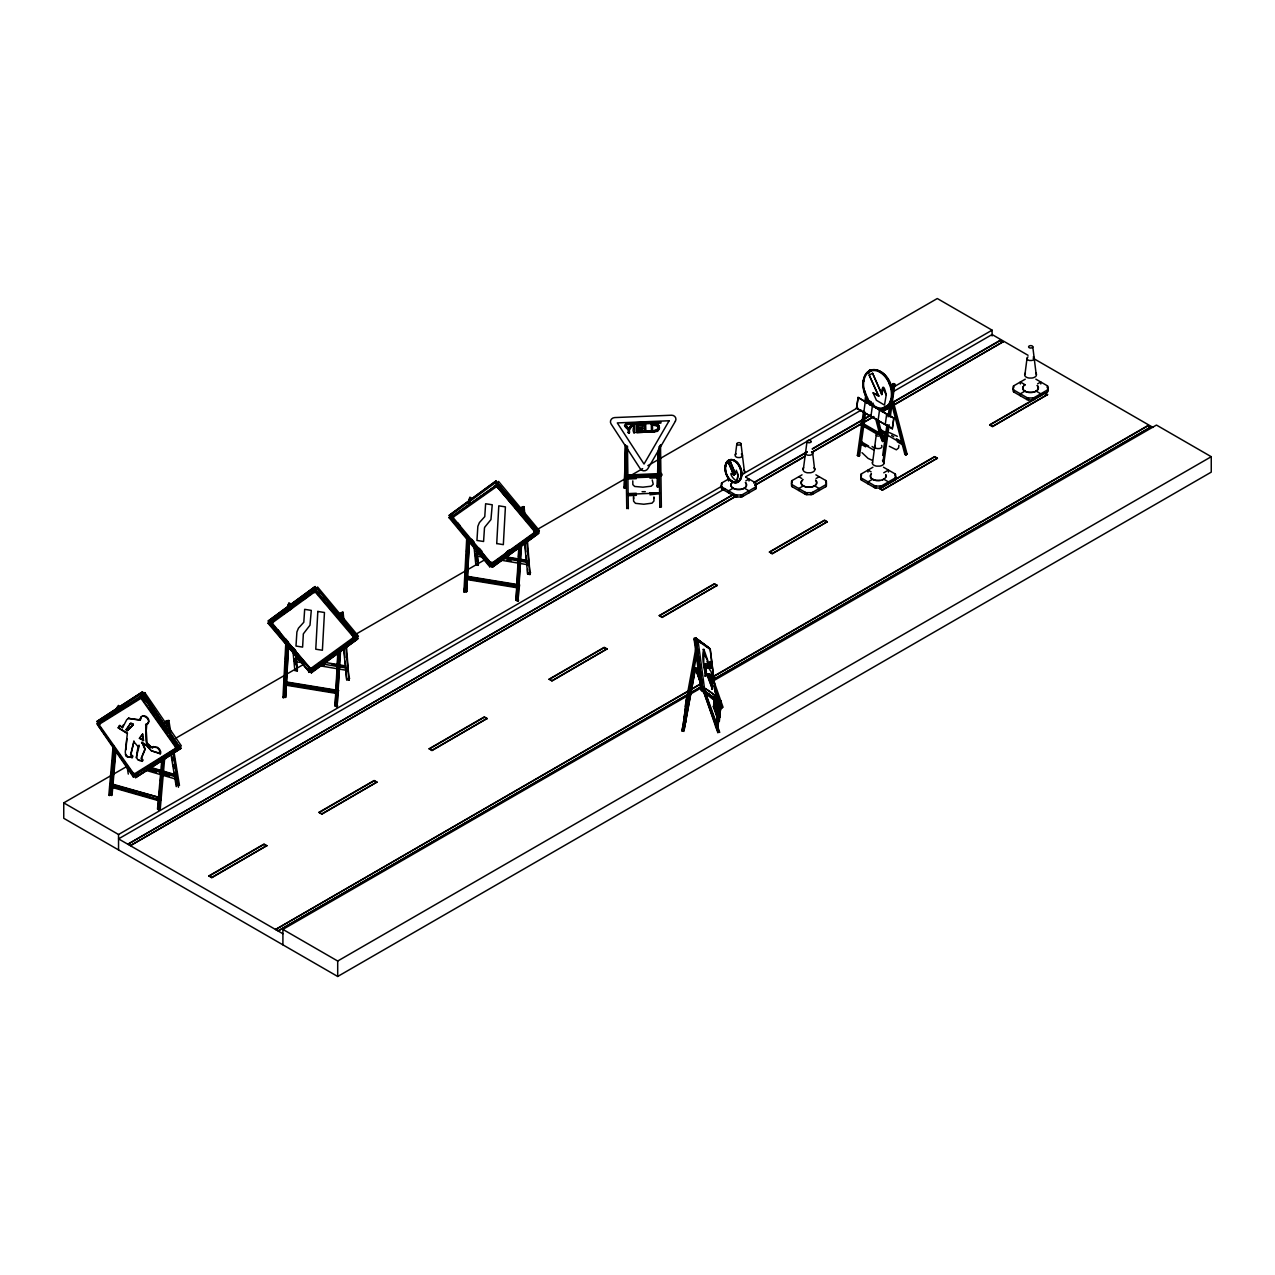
<?xml version="1.0" encoding="UTF-8"?>
<svg xmlns="http://www.w3.org/2000/svg" width="1275" height="1275" viewBox="0 0 1275 1275"><rect width="100%" height="100%" fill="white"/><g stroke="black" fill="none" stroke-linecap="round" stroke-linejoin="round"><path stroke-width="1.5" d="M136.074 757.701C144.187 729.284 132.791 757.748 138.353 759.996L142.274 761.334L143.071 760.107L141.541 758.051L145.286 748.967L142.003 742.305L144.872 749.333L141.111 758.418L142.274 761.334M718.813 717.793L718.431 721.523L713.522 706.94L714.175 699.13M714.414 698.684C712.087 713.235 716.359 707.8 715.498 696.676M714.924 691.767L715.992 691.831L720.742 706.398L719.355 721.283M716.709 706.78L716.55 702.302L716.901 705.378L717.108 702.206L717.793 704.74L717.251 699.433L717.522 702.174M705.155 676.212L706.493 673.662L712.454 689.106L707.211 673.551L705.155 676.212L705.155 673.072C703.545 666.044 701.537 654.936 703.88 649.389L709.713 666.14M705.872 676.085L703.72 662.761L703.88 649.389M99.53 723.483L100.374 721.698L140.664 696.214L144.027 697.234L178.118 747.086L135.851 774.323M176.811 747.883L175.95 749.652L133.907 775.327L98.749 726.16L98.255 723.977L141.095 697.138L176.811 747.883L178.118 746.768M626.997 448.943L625.882 488.213L624.32 488.277L625.372 445.852M624.32 488.277L625.547 445.087M626.663 455.605L626.838 449.708M660.099 445.613L658.936 486.843L657.358 486.922L657.47 477.854M657.581 473.933L658.203 452.338M657.358 486.922L658.426 449.613M659.812 450.314L659.924 446.377M716.805 703.943L717.586 708.342L716.295 703.433L717.713 707.019C716.375 706.43 718.048 713.394 716.582 707.354M716.63 706.047C716.773 716.263 715.466 700.947 716.088 706.159M714.159 696.708L713.841 697.425C691.082 683.783 705.952 685.711 716.088 697.043L710.239 648.8L698.493 640.273C698.7 642.297 694.795 642.967 696.246 640.656M140.569 718.271L140.473 719.881L128.393 718.383L140.059 720.232L141.238 716.948L140.138 718.638M286.732 646.425L283.767 697.664L282.97 697.537L285.919 640.942M284.197 684.85L285.01 669.232M285.52 659.478L286.238 645.819M283.767 697.664L286.732 641.07M288.357 609.832L288.564 605.928L290.413 605.689M284.086 697.17L285.632 697.409L288.277 646.664M288.596 646.186L285.632 697.409M339.437 651.557L336.584 706.207L335.038 705.967L337.891 651.318M335.038 705.967L335.963 693.775M336.17 689.871L337.285 668.403M337.493 664.498L338.098 652.784M340.553 651.206L337.094 706.828L336.281 706.701L339.23 650.107M340.855 618.869L341.381 614.486L340.712 615.458L341.381 614.486L339.819 614.247L340.441 612.845L343.103 612.303L343.883 620.064M337.094 706.828L340.043 650.218M342.29 618.024L343.103 612.303M467.686 540.807L464.738 592.046L463.925 591.919L466.873 535.325M468.499 504.087L469.328 499.21M463.925 591.919L464.753 587.042M465.263 577.272L465.965 563.614M466.586 551.9L467.287 538.241M464.738 592.046L467.479 539.341M469.312 504.215L469.519 500.31L471.383 500.055M465.04 591.552L466.602 591.791L469.343 539.102M466.602 591.791L469.455 542.512M520.296 547.899L517.554 600.589L515.992 600.35L518.75 547.66M515.992 600.35L517.028 586.197M517.22 582.293L518.24 562.785M518.543 556.92L519.053 547.166M521.523 545.572L518.048 601.21L517.236 601.083L520.088 546.433M521.826 513.251C523.834 508.056 520.471 507.721 520.79 512.582M522.128 512.757L522.336 508.852L520.774 508.613L521.395 507.227L524.073 506.669L524.838 514.447M518.048 601.21L520.997 544.6M523.244 512.391L524.073 506.669M303.338 634.201L302.605 647.11L295.991 646.058L296.9 631.954L298.446 628.208L303.801 622.248L304.677 609.338L311.291 610.39L309.984 625.212L303.418 633.755M496.724 543.596L498.796 505.824L505.41 506.876L503.338 544.648L496.74 543.564M283.719 684.803L284.516 681.631L283.719 684.803L337.732 693.648L338.528 690.476L337.732 693.648M467.399 576.332L519.483 584.858L519.355 587.09L518.686 588.03L464.674 579.169L465.471 576.013M518.686 588.03L519.483 584.858M718.128 703.067C715.036 698.286 720.821 706.924 718.909 709.904M716.98 700.421L716.757 699.545L716.964 702.286M719.865 706.988L719.753 706.063M469.694 503.8L469.981 499.848L468.706 500.182M521.666 509.825L521.491 512.709L522.336 508.852L520.965 509.713M658.187 427.587C658.474 432.608 646.712 433.054 657.964 428.942M658.203 428.639L658.107 426.902M659.35 428.862L659.334 427.555M108.821 795.393L113.14 745.907M109.57 795.6L113.905 746.114M109.857 794.5L110.208 790.532M111.068 780.635L111.578 774.706M112.455 764.809L112.79 760.84M113.666 750.943L114.001 746.991M110.096 795.154L114.24 747.644M111.547 795.552L115.531 750.019M112.057 795.106L116.041 749.572M157.494 809.163L161.989 757.701M158.02 808.717L158.706 800.796M159.056 796.843L160.092 784.97M160.443 781.001L161.303 771.104M161.654 767.152L162.515 757.254M158.435 810.008L162.929 758.545M158.945 809.561L160.156 795.712M160.507 791.743L161.367 781.846M161.718 777.893L163.28 760.075M159.184 810.215L163.678 758.752M166.451 727.085L166.802 723.116L168.858 720.502L166.132 720.758L165.112 722.064L166.802 723.116M160.22 809.322L164.714 757.86M167.487 726.192L167.838 722.224L165.623 721.618M711.354 667.749L709.617 667.717L711.354 667.749L712.103 663.51L711.131 661.502L710.446 665.933L709.745 664.036L710.43 661.629L710.892 666.458M131.963 757.796L132.393 756.442L130.56 754.8L134.018 741.062L130.974 754.433L132.823 756.075L132.377 757.446L127.452 757.015L125.795 755.947L125.285 751.979L127.404 733.029L118.192 727.786L126.974 733.38M125.874 749.764L126.894 738.607M161.224 798.038L159.949 801.082L109.682 786.707L110.415 784.077L161.224 798.038L110.957 783.647M159.949 801.082L160.682 798.453M117.013 711.976L117.316 708.533L117.555 711.546M681.966 731.149L693.472 668.435L694.492 667.861L695.449 668.004L717.889 732.822M698.7 670.475L696.851 670.841L698.7 670.475L698.047 668.132L695.194 669.407M715.243 697.154L714.414 706.764L719.275 721.363M716.088 703.178L716.486 702.063L716.63 703.067M716.438 696.995L717.968 702.796L717.873 701.059M716.709 704.708L717.315 701.17M719.275 709.107A10.009 1.96 79.2 0 1 719.116 708.9L717.618 708.008M717.172 707.131L718.797 705.808L717.905 706.589M717.666 701.951L717.522 700.326M717.793 700.628L717.012 697.919L717.315 700.166M717.363 712.374L719.084 712.183L718.351 714.59L719.626 715.753L719.801 714.048L719.833 717.172L719.004 717.331L717.363 712.374L717.57 710.127L719.339 710.032M719.323 713.952L717.682 708.996L718.781 708.438M717.57 710.127L718.08 713.777L719.084 712.183M718.112 713.793L718.303 709.904M718.813 715.913L720.152 713.793L718.654 708.262M720.566 709.506L719.307 702.7L720.71 707.513L720.566 709.506L719.371 709.251M719.291 711.275L718.351 709.984L718.925 713.617M719.546 708.294L720.375 708.135L719.387 703.736M718.733 716.47C719.068 727.515 716.614 711.976 714.048 708.183M719.004 717.331L720.056 714.813M719.61 715.721L719.323 712.932M720.375 708.135L720.423 706.732M720.152 713.793L717.968 705.967M719.546 711.609L720.439 710.765L718.797 705.808M711.737 689.233L712.916 685.982L711.689 685.01M712.454 689.106L712.916 685.982M719.036 718.048L717.857 727.228L716.024 727.627L717.108 713.235M716.725 722.112L717.203 718.431M716.614 724.072L717.554 716.709M719.196 703.848L719.674 700.166L721.156 701.505L719.753 712.534M716.98 725.077L717.921 717.713M717.857 727.228L718.845 717.522M719.785 710.175L720.965 700.979M687.082 710.446L685.105 724.248L683.591 722.112L686.827 697.234L688.835 697.058M683.591 722.112L686.938 696.708M684.659 720.248L685.392 714.494M686.141 708.757L686.651 704.932M684.787 720.375L685.281 716.55M685.344 722.335L686.093 716.582M686.603 712.757L687.097 708.932M687.592 706.621L688.086 702.796M118.192 727.786L119.388 725.666L122.559 727.69L126.671 719.817L128.823 718.032M141.573 742.656L147.549 746.449L151.343 750.784L160.188 753.812L159.184 749.684L157.144 747.708L153.143 746.847L151.757 747.644L147.135 743.787C143.645 740.377 148.729 718.59 145.573 724.933M160.188 753.812L160.793 752.011L159.614 749.333L157.558 747.357L153.143 746.847M270.746 623.188L271.942 621.084L315.531 590.66L354.562 635.412L355.167 637.532L310.415 669.742L271.384 624.989L271.591 621.642M271.973 623.794L272.213 622.837M353.494 637.771L353.797 636.368L353.494 637.309M354.004 639.317L354.562 635.412M451.733 517.252L452.338 519.371L491.385 564.124L536.122 531.898L535.516 529.794L496.485 485.042L451.733 517.252L452.912 515.467M453.39 517.012L452.912 518.017M530.719 525.953L534.576 530.48L534.177 532.679L492.309 562.833L490.779 562.753L490.939 561.893M698.047 668.132L695.289 668.291M898.923 445.31L898.556 447.987L896.357 449.804L889.297 446.266M856.481 408.112L858.139 397.449L893.855 418.072L892.388 428.671L856.481 408.112L892.388 428.671M856.673 408.048L858.139 397.449M892.197 428.735L893.855 418.072M877.248 434.217L860.625 424.623L860.816 423.252L861.916 422.854L886.826 437.229L886.635 438.6L880.563 436.146M865.486 413.196L859.573 455.701L858.489 456.115L857.374 455.478L863.558 411.028M864.896 401.37L865.709 395.569M868.785 373.463L868.976 372.093L867.877 372.507M858.489 456.115L864.673 411.666M866.012 402.007L866.809 396.206M865.661 446.84L860.593 443.907L860.784 442.537L861.884 442.122L868.626 446.027M866.841 403.522L867.637 397.736M861.884 442.122L860.593 443.907M882.683 455.478L886.986 424.559M888.053 416.829L890.205 401.354M891.815 389.767L892.628 383.966L893.711 383.552L894.827 384.189L890.253 417.053M885.551 439.014L886.826 437.229M883.782 455.063L884.308 451.191M885.121 445.405L885.663 441.533M890.221 408.685L890.763 404.812M882.985 461.917L888.085 425.197M889.44 415.523L893.727 384.604L894.827 384.189M893.887 386.484L892.596 388.269L893.887 386.484L888.898 383.6M883.814 463.431L889.185 424.782M742.433 454.904L742.417 456.004A3.777 2.183 0 0 1 739.787 457.534L737.874 457.534A3.618 2.088 0 0 1 735.277 456.036L736.822 443.859A2.12 1.227 0 0 1 738.926 442.648A2.04 1.179 0 0 1 740.998 443.843L744.536 472.627A6.088 3.522 0 0 1 741.731 474.73M812.621 452.593L814.725 470.316A6.088 3.522 0 0 1 810.47 472.77L807.378 472.786A5.849 3.379 0 0 1 803.202 470.363L807.011 441.548A2.12 1.227 0 0 1 809.035 440.289M882.475 460.339A5.849 3.379 0 0 1 884.005 461.885L883.989 463.67A6.088 3.522 0 0 1 879.734 466.124L876.642 466.14A5.849 3.379 0 0 1 872.451 463.717L876.26 434.902A2.12 1.227 0 0 1 878.363 433.691A2.04 1.179 0 0 1 880.435 434.887A2.12 1.227 0 0 1 878.332 436.098A2.04 1.179 0 0 1 876.26 434.902M1032.782 346.816A2.12 1.227 0 0 1 1030.678 348.027A2.04 1.179 0 0 1 1028.606 346.832A2.12 1.227 0 0 1 1030.71 345.621A2.04 1.179 0 0 1 1032.782 346.816L1036.336 375.583A6.088 3.522 0 0 1 1032.081 378.037L1028.989 378.053A5.849 3.379 0 0 1 1024.797 375.647L1027.076 357.892A3.777 2.183 0 0 1 1028.048 356.936M882.922 387.568C880.451 409.371 881.407 372.22 886.221 394.979L884.499 405.083L876.403 400.286L873.12 392.875L878.73 395.999L873.12 392.875M735.548 474.188L730.352 461.725L735.548 474.188L736.281 470.22L738.129 474.619L737.077 480.547L738.129 474.619M704.358 663.717L704.278 665.136M708.948 676.595L708.39 674.252L709.745 674.555L712.199 683.129L713.442 682.906L713.57 680.181L712.374 680.053L711.036 674.618M685.169 706.334L695.592 649.469M686.046 707.211L686.763 703.322M687.48 699.433L696.788 648.784M682.013 730.766L693.472 668.435M688.787 697.632L691.656 682.045M692.373 678.141L693.09 674.252M693.807 670.363L696.676 654.776M682.954 730.91L684.388 723.132M684.818 720.455L694.492 667.861M683.99 730.336L695.082 669.949M683.878 731.452L695.337 669.12L693.425 668.817M687.4 699.194L687.767 697.409L686.827 697.234M718.478 704.103L719.626 703.928L720.439 706.924M805.481 452.625L805.465 453.725A3.618 2.088 0 0 0 808.063 455.223L809.976 455.207A3.777 2.183 0 0 0 812.605 453.693L812.749 453.135M803.011 469.471L803.218 468.578M872.259 462.825L872.483 461.932M885.711 477.264L885.742 474.938M1024.606 374.754L1024.829 373.862A6.088 3.522 0 0 1 1025.435 373.017M1022.98 386.931L1022.948 389.257A7.666 4.431 0 0 0 1028.431 392.429L1032.479 392.413A7.985 4.622 0 0 0 1038.057 389.194L1038.089 386.851A7.666 4.431 0 0 0 1037.324 385.767M484.5 527.691L483.576 541.492L476.946 540.441L477.854 526.336L479.4 522.591L484.771 516.63L485.616 503.752L492.246 504.773L490.939 519.594L484.659 527.276M659.271 428.512L657.613 431.317L651.509 431.938L656.928 431.205L659.048 429.356M353.095 638.393L353.51 637.468M453.023 517.491L490.524 562.514M535.675 532.743L535.165 530.336L496.118 485.584L452.498 516.088A2.646 2.295 33.7 0 0 452.29 519.451L489.568 563.199A2.646 2.295 33.7 0 0 493.17 563.821L534.894 533.779L536.169 531.595M718.287 703.035L719.259 704.485M698.557 641.277L695.943 641.835M288.309 604.605L288.915 602.788L290.971 604.063L290.668 604.972L288.309 604.605L288.692 608.478M292.947 651.19L294.876 670.618L297.25 670.985L296.198 656.482M346.386 645.309L349.063 680.133L346.704 679.766L345.27 661.374M471.623 499.338L471.941 498.429L469.885 497.154L469.264 498.971L471.686 499.577M477.153 550.848L478.205 565.351L475.846 564.984L476.452 563.168M527.356 539.676L530.033 574.499L527.659 574.148L527.579 569.351M142.386 716.072C144.059 715.387 150.721 719.212 147.996 723.419C150.88 720.152 146.354 714.478 142.386 716.072L140.808 717.299M302.271 662.777L294.445 661.438L294.78 660.514M483.241 557.159L475.4 555.82L475.734 554.896M528.376 562.116L528.647 560.665M719.148 720.248L717.873 719.785M633.516 497.457L633.595 501.203L635.476 503.338L643.811 504.231L652.019 503.163L653.947 500.995L653.916 497.17M707.513 663.478L708.422 668.068L706.812 663.606M710.334 667.59L709.426 669.327L710.988 671.351L713.092 679.926M118.607 727.435L119.802 725.316L122.559 727.69M117.985 710.988L117.364 707.163L118.384 705.426L120.089 706.908M152.49 747.899L153.574 746.497M288.373 604.828L288.564 605.928M282.97 697.537L283.592 696.564M654.011 498.477L654.011 497.314M534.894 531.372L534.4 532.36M268.228 620.989L315.116 586.564L268.228 620.989L268.77 621.626L315.323 587.711L317.475 589.321M268.77 621.626L315.323 587.711M268.069 623.268L268.738 622.248L309.442 672.005L268.069 623.268L271.4 620.415M319.563 595.345L314.941 588.875M309.65 669.12L311.339 672.881L358.307 638.536M308.837 672.419L311.833 670.076M311.339 672.881L312.008 671.861M355.948 635.795L357.096 638.934L310.797 672.26M355.741 638.01L357.462 637.102L316.662 587.966L357.127 637.612M357.733 637.197L358.402 636.177L317.603 587.042L314.606 589.385M449.182 515.371L496.071 480.946L449.182 515.371L449.724 515.992L496.278 482.078L498.111 484.197L491.736 488.803M449.724 515.992L451.876 517.602M489.791 566.801L493.122 563.948L489.791 566.801L449.023 517.65L449.693 516.63M449.023 517.65L452.354 514.797M496.278 482.078L495.401 481.966M521.523 515.036L495.911 483.257M497.298 482.858L538.688 531.579L497.298 482.858L498.573 481.424L539.357 530.559L538.688 531.579M490.62 563.486L492.293 567.263L539.261 532.918M492.293 567.263L537.668 534.066M536.903 530.177L538.066 533.317L491.767 566.626M536.695 532.392L538.082 531.994M270.778 622.885L271.942 621.084M270.794 623.81L271.097 622.646M272.005 623.411L272.802 622.088M271.177 624.718L271.384 624.989M272.372 623.013L272.276 624.383L310.654 668.578L353.908 637.149M272.436 623.332L272.181 624.256M272.595 623.618L309.682 668.259M271.336 625.069A2.646 2.295 33.7 0 1 271.527 621.722L313.682 591.042M313.586 591.425L314.543 590.676M313.873 591.297L314.861 590.628M314.527 592.03L272.165 622.917M314.925 592.365C312.885 593.289 317.14 590.978 315.961 592.891L353.303 636.863M353.94 639.397A2.646 2.295 33.7 0 0 354.147 636.034L316.774 591.202M317.284 591.664L316.917 592.206A2.646 2.295 33.7 0 0 313.267 591.664M308.901 668.992L308.662 668.738A2.646 2.295 33.7 0 0 312.2 669.439M309.172 669.216L312.614 668.817L352.761 639.923M311.18 668.036L309.952 668.467M311.642 667.909L310.765 668.658M354.785 637.133L355.072 636.273M354.801 638.074L355.199 637.213M354.227 639.126L355.088 637.819M451.701 517.873L452.545 516.008M451.972 518.813L455.271 521.842M452.976 517.937L453.757 516.471M453.358 517.554L453.055 518.479M495.832 486.827L496.899 486.397L453.342 517.092M495.082 487.034L496.087 486.205M496.581 486.253L534.161 531.101M512.709 504.82L497.043 486.492M489.632 563.12L493.584 563.199L492.947 563.901M491.975 562.418L492.309 562.387M534.48 531.85L534.671 530.607M535.516 529.794L535.165 530.336A2.646 2.295 33.7 0 1 534.894 533.779L535.325 533.141M534.225 532.599L534.831 531.675M535.181 533.492L535.914 532.472M340.537 618.327L341.19 617.355M468.977 503.673L469.646 502.701M464.674 579.169L465.343 578.228M139.421 738.4L142.688 734.097L143.533 740.393L139.421 738.4L142.688 734.097M125.906 729.81C140.792 709.028 115.483 744.074 133.333 724.646L131.963 723.419L130.257 723.833M631.38 425.005L628.702 428.559L631.38 425.005L632.703 424.942L629.356 429.771L629.42 432.863L628.24 432.56L629.42 432.863M629.356 432.512L629.292 429.42L632.703 424.942M99.705 723.993L99.673 725.571L134.018 774.148L175.297 748.473L175.344 746.895L140.983 698.317L99.705 723.993L96.996 721.411L142.465 691.879L144.585 694.859L137.477 699.561M127.341 730.718L133.333 724.646M146.976 724.455L148.426 723.068M642.074 491.704L645.278 491.656M893.329 401.737L892.245 402.693L905.999 455.032L907.067 454.091L893.329 401.737L892.213 401.099L894.668 410.454M887.145 435.875L880.117 430.902L881.184 429.962L886.253 432.878M880.403 431.986L881.184 429.962M880.483 437.134L882.571 441.501L883.639 440.56L878.252 420.001M903.114 442.632L902.047 443.572L880.117 430.902M905.999 455.032L904.883 454.394L907.067 454.091M119.149 708.454L116.439 708.294L119.675 708.008M136.919 774.435L133.285 776.921L96.757 723.658L100.406 721.172M96.996 721.411L142.465 691.879M144.059 695.337L141.398 692.819M159.407 720.439L141.7 694.636L144.792 692.612L181.321 745.859L179.663 747.134L143.119 693.887L144.792 692.612M133.285 776.921L134.353 775.997M135.612 777.638L181.162 748.202L135.612 777.638L134.034 774.18M179.042 745.222L180.078 749.126M178.771 747.405L180.205 746.672M98.478 723.419L100.374 721.698M98.255 723.977L99.673 722.574M139.342 697.313L140.919 696.07M139.868 697.09L141.493 695.927M140.473 697.027L141.796 695.927M140.776 697.058L142.099 695.959M141.095 697.138L142.417 696.023M140.107 698.413L142.72 696.134M141.7 697.409L143.023 696.293M141.987 697.6L143.31 696.485M142.242 697.823L143.565 696.708M142.497 698.062L143.804 696.963M142.704 698.333L144.027 697.234M123.452 724.79L122.783 726.065M131.548 723.77L132.951 723.754M145.892 731.722L145.987 724.567M125.492 754.322L127.867 756.665L132.377 757.446M147.135 743.787L146.306 731.372M147.549 746.449L150.466 749.732M150.322 746.895L152.92 747.548M138.353 759.996L140.059 760.585M151.343 750.784L160.602 753.461M132.297 774.132L133.62 773.017M132.52 774.403L133.843 773.288M133.604 775.216L134.927 774.1M133.907 775.327L135.23 774.212M134.226 775.407L135.548 774.292M134.528 775.439L136.154 774.308M135.134 775.375L136.728 774.164M135.66 775.152L136.983 774.037M176.253 746.305L177.576 745.206M176.444 746.608L177.751 745.492M176.588 746.911L177.91 745.811M175.185 748.553L178.022 746.13M176.763 747.564L178.086 746.449M176.747 748.489L178.118 747.086M176.524 749.047L177.974 747.66M175.95 749.652L177.687 748.17M117.826 708.693L116.631 708.932L117.698 708.055M109.682 786.707L110.75 785.862M274.109 620.925L270.922 623.22L269.105 621.116M283.672 614.008L290.047 609.402M302.797 600.19L307.578 596.732M464.626 508.39L467.813 506.079M478.986 498.031L485.361 493.409M288.851 610.534L292.055 608.223M482.651 495.656L485.855 493.345M311.132 671.75L357.43 638.424M313.602 670.714L342.338 650.027M345.541 647.732L356.713 639.683M506.573 552.011L509.777 549.7M506.239 552.521L509.442 550.21M492.102 566.116L538.401 532.807M495.577 483.767L497.632 482.348M97.474 722.096L142.417 693.026M125.97 706.988L130.895 703.8M135.134 776.953L180.142 747.979M141.7 694.636L143.661 693.425L179.663 747.134M713.649 680.707L1156.457 425.069L1211.25 456.705L1211.25 472.132L337.7 976.475L63.75 818.295L63.75 802.867L127.5 766.068M175.743 738.209L303.243 664.594M354.928 634.759L485.871 559.151M537.572 529.316L625.435 478.587M632.336 474.603L642.664 468.626M647.843 465.646L937.3 298.525L992.093 330.161L992.093 335.947M745.7 477.137L755.549 482.827A3.108 1.801 0 0 1 756.202 483.735L756.202 488.15A2.104 1.211 0 0 1 755.581 489.01L742.448 496.597A3.108 1.801 0 0 1 740.855 496.979L736.631 496.979A2.104 1.211 0 0 1 735.149 496.613L722.001 489.026A3.108 1.801 0 0 1 721.347 488.118L721.347 483.703A2.104 1.211 0 0 1 721.969 482.842L728.551 479.033L733.237 481.743M63.75 802.867L118.543 834.503L721.586 486.333M743.978 473.408L857.692 407.761M866.315 402.788L869.757 400.796M893.871 386.867L992.093 330.161M725.029 488.707L118.543 838.87L282.907 933.762M745.7 476.77L861.135 410.136M869.757 405.147L873.2 403.171M893.871 391.234L992.093 334.528L1028.048 355.295M733.237 488.134L728.551 490.843L728.551 492.819M745.875 480.85L748.999 479.033L748.999 481.01M733.029 494.859L127.851 844.241L733.029 494.541M753.716 482.588L807.155 451.733M812.334 448.752L870.952 414.901M879.575 409.928L886.476 405.944M893.361 401.96L1000.253 340.25L1002.995 341.827L882.316 411.825M753.716 482.906L807.155 452.051M812.334 449.071L870.952 415.22M879.575 410.247L886.476 406.263M893.361 402.278L1000.253 340.568L1002.995 342.146M127.851 843.923L130.592 845.516L735.755 496.118M754.72 485.169L804.732 456.307M811.617 452.322L873.694 416.495M882.316 411.506L1002.995 341.827M735.755 496.437L130.592 845.516M754.72 485.488L804.732 456.625M811.617 452.641L873.694 416.797M721.347 486.142A3.108 1.801 0 0 0 722.001 487.066L735.149 494.636A2.104 1.211 0 0 0 736.631 495.003L740.855 495.003A3.108 1.801 0 0 0 742.448 494.62L755.581 487.034A2.104 1.211 0 0 0 756.202 486.173M815.888 474.826L825.738 480.5A3.108 1.801 0 0 1 826.391 481.424L826.391 485.839A2.104 1.211 0 0 1 825.77 486.683L812.637 494.27A3.108 1.801 0 0 1 811.043 494.652L806.82 494.652A2.104 1.211 0 0 1 805.338 494.302L792.189 486.715A3.108 1.801 0 0 1 791.536 485.807L791.536 481.392A2.104 1.211 0 0 1 792.158 480.532L802.023 474.826M803.425 485.823L798.74 488.516L798.74 490.493M816.064 478.523L819.188 476.723M791.536 483.831A3.108 1.801 0 0 0 792.189 484.739L805.338 492.325A2.104 1.211 0 0 0 806.82 492.676L811.043 492.676A3.108 1.801 0 0 0 812.637 492.309L825.77 484.723A2.104 1.211 0 0 0 826.391 483.863M883.495 467.224L894.986 473.854A3.108 1.801 0 0 1 895.64 474.778L895.64 479.193A2.104 1.211 0 0 1 895.034 480.053L881.886 487.64A3.108 1.801 0 0 1 880.308 488.006L876.084 488.006A2.104 1.211 0 0 1 874.586 487.656L861.454 480.069A3.108 1.801 0 0 1 860.8 479.161L860.8 474.746A2.104 1.211 0 0 1 861.406 473.886L872.913 467.24M1047.986 389.146A2.104 1.211 0 0 1 1047.381 390.007L1034.232 397.577L1034.232 399.553A3.108 1.801 0 0 1 1032.654 399.936L1028.431 399.936A2.104 1.211 0 0 1 1026.933 399.585L1013.8 391.999A3.108 1.801 0 0 1 1013.147 391.074L1013.147 386.66A2.104 1.211 0 0 1 1013.753 385.815L1025.259 379.169M1025.036 391.09L1020.351 393.8L1020.351 395.776M1037.659 383.807L1040.783 382.006L1040.783 383.982M872.69 479.177L868.004 481.886L868.004 483.847M883.75 472.786L888.436 470.077L888.436 472.053M860.8 477.185A3.108 1.801 0 0 0 861.454 478.093L874.586 485.679A2.104 1.211 0 0 0 876.084 486.046L880.308 486.046A3.108 1.801 0 0 0 881.886 485.663L895.034 478.077A2.104 1.211 0 0 0 895.64 477.217M549.206 679.113L604.27 647.317L607.012 648.895L551.947 681.009L549.206 679.113L551.947 680.691L607.012 648.895M659.334 615.522L714.398 583.743L717.14 585.321L662.076 617.435L659.334 615.522L662.076 617.116L717.14 585.321M769.462 551.947L824.527 520.152L827.268 521.73L772.204 553.844L769.462 551.947L772.204 553.525L827.268 521.73M879.591 488.357L934.655 456.578L937.396 458.155L882.332 490.269L879.591 488.357L882.332 489.951L937.396 458.155M989.719 424.782L1044.783 392.987L1047.524 394.565L992.46 426.679L989.719 424.782L992.46 426.36L1047.524 394.565M208.972 875.861L264.037 844.066L266.778 845.644L211.714 877.758L208.972 875.861L211.714 877.439L266.778 845.644M319.101 812.271L374.181 780.491L376.906 782.069L321.842 814.183L319.101 812.271L321.842 813.864L376.906 782.069M429.245 748.696L484.309 716.901L487.05 718.478L431.97 750.592L429.245 748.696L431.97 750.274L487.05 718.478M549.206 679.432L604.27 647.636L607.012 649.214M659.334 615.841L714.398 584.062L717.14 585.639M769.462 552.266L824.527 520.471L827.268 522.049M879.591 488.676L934.655 456.896L937.396 458.474M989.719 425.101L1047.381 391.967A2.104 1.211 0 0 0 1047.986 391.106L1047.986 386.707A3.108 1.801 0 0 0 1047.333 385.783L1035.842 379.153M208.972 876.18L264.037 844.385L266.778 845.962M319.101 812.589L374.181 780.81L376.906 782.388M429.245 749.015L484.309 717.219L487.05 718.797M701.425 683.655L275.575 929.523L701.425 683.336M713.49 676.372L1147.978 425.531L1150.719 427.109L712.374 680.053M713.49 676.69L1147.978 425.85L1150.719 427.428M275.575 929.204L278.317 930.798L700.724 686.922M712.789 679.942L1150.719 427.109M702.445 686.237L278.317 930.798M282.907 944.839L282.907 929.395L687.815 695.64M691.257 693.648L701.601 687.671M282.907 929.395L337.7 961.031L1211.25 456.705M709.458 678.3L711.88 684.898M711.498 685.121L712.597 684.771M872.068 446.489L874.156 447.844M878.507 396.079L869.168 375.089L872.594 373.256L881.933 394.246M728.519 462.713L733.858 475.129L728.519 462.713L730.479 461.678M891.592 435.412L893.775 436.767M871.223 473.902A7.873 4.542 0 0 0 871.606 478.444L872.945 479.352A7.873 4.542 0 0 0 882.491 479.798L884.053 479.033M865.279 401.577L863.812 412.16M872.419 405.689L870.952 416.287M879.559 409.817L878.108 420.415M886.715 413.945L885.248 424.543M860.625 424.623L866.713 427.093M857.374 455.478L859.573 455.701M872.594 373.256L881.694 394.342M869.168 375.089L878.73 395.999M886.221 394.979L882.698 387.648M710.446 665.933L708.996 666.267L706.892 661.024M697.074 668.642L696.15 668.833L697.09 668.578L699.035 674.618M719.323 701.887L721.156 701.505M715.45 726.097L717.666 726.718M718.096 704.724L718.925 704.565M713.713 705.999L714.606 705.84M718.415 704.868L719.243 704.708M713.474 706.334L714.606 705.967M716.12 705.808C718.941 717.395 713.171 703.418 716.646 705.649M719.291 705.123L720.295 705.314M713.474 706.557L714.606 706.286M719.355 705.298L720.248 705.139M713.506 706.844L714.622 706.462M719.403 705.489C722.415 705.569 718 707.673 720.758 706.669M713.522 706.94L714.669 706.844M719.498 705.888L720.598 705.712M713.586 707.242L714.701 707.051M719.53 706.095L720.662 705.999M713.649 707.418L714.733 707.258M719.594 706.972L720.726 706.302M713.888 707.625L714.829 707.657M713.984 708.008L714.877 707.832M719.626 707.306L720.534 707.003M717.682 708.996L718.51 708.836M717.825 710.908L718.67 710.749M719.61 710.924L720.439 710.765M719.371 713.347L720.216 713.187M718.351 714.59L719.18 714.43M717.984 720.072L718.941 720.024M718.207 721.22L719.164 721.204M718.287 721.427L719.355 721.236M696.134 637.707L694.269 638.042L694.636 640.847L696.214 638.345L708.549 647.572L696.214 638.345M694.11 639.189L696.118 638.966L702.796 688.659L701.872 688.819L695.72 639.476L694.11 639.189L700.788 688.883L701.872 688.819M700.788 688.883L702.796 688.659M703.083 689.536L700.947 687.703L701.314 690.508L713.649 699.768L715.514 699.433L703.083 689.536L715.514 699.433M701.314 690.508L703.163 690.173M703.704 690.859L715.434 698.796M695.991 640.863L698.493 640.273M695.959 641.006L698.206 640.624M695.943 641.373L698.19 640.783M695.943 641.596L698.174 641.213M695.975 642.09L698.493 642.138M702.86 649.453L704.262 649.963M705.218 653.645L704.613 655.063L706.892 659.143M709.952 661.789L711.131 661.502M708.39 674.252L710.462 674.427L712.9 683.002M712.199 683.129L713.442 682.906M701.792 687.623L704.039 687.241M701.84 687.894L704.087 687.512M701.903 688.165L704.135 687.767M701.967 688.42L704.198 688.038M702.031 688.675L704.262 688.277M702.095 688.898L704.406 688.723M702.238 689.297L704.485 688.914M702.318 689.456L704.708 689.297L702.461 689.679M714.096 697.218L716.343 696.835L713.841 697.425M880.133 480.484L876.084 480.516A7.666 4.431 0 0 1 870.602 477.344L870.634 475.001A7.985 4.622 0 0 1 871.431 473.902M624.559 425.276C635.46 435.922 620.303 424.224 625.913 425.228L628.702 428.559M633.516 424.91C635.524 424.017 631.651 429.324 633.723 432.671L634.838 432.623L634.631 424.862M636.528 424.782L642.871 424.878L636.528 424.782L636.735 432.56L643.094 432.289L642.998 430.95L637.771 431.157L642.998 430.95M650.362 430.631L650.457 431.986L644.512 432.225L644.289 424.463L645.485 424.766L645.612 431.189L650.441 430.982L645.533 430.838L645.405 424.416M651.509 431.938L651.302 424.177L656.8 424.097A3.108 2.917 -11.3 0 1 658.968 425.786L659.303 426.95M624.623 425.627L625.977 425.579L628.766 428.91M631.444 425.34L632.783 425.292M645.485 424.766L644.289 424.463M637.659 425.691C651.382 426.998 634.472 422.838 637.771 428.225L642.616 428.017L642.632 429.006L637.723 428.846L642.632 429.006M652.609 430.966L652.433 425.053L656.434 425.005L657.98 426.615M642.616 428.017L637.771 428.225M661.55 474.109L626.296 474.906L661.55 474.109L661.582 475.527L626.312 476.308M643.891 475.591L659.51 474.938M626.599 476.85L636.273 476.452M649.804 475.894L657.549 475.575L657.645 476.77L626.71 478.045L626.678 479.065L636.352 478.651M632.368 477.615L636.241 477.456M649.883 478.093L657.629 477.774M624.208 487.082L625.77 487.018M657.247 485.711L658.824 485.648M636.289 493.266L628.559 493.584L628.687 495.672L636.416 495.353M649.82 492.708L659.605 492.979L628.671 494.27M649.947 494.796L659.51 493.728M628.32 508.534L626.647 507.928L628.32 508.534L627.475 446.075M659.685 506.573L661.358 507.179L660.514 444.704M1013.147 389.114A3.108 1.801 0 0 0 1013.8 390.022L1026.933 397.609A2.104 1.211 0 0 0 1028.431 397.959L1032.654 397.959A3.108 1.801 0 0 0 1034.232 397.577M889.376 432.576L897.329 436.337M521.092 508.135L523.451 508.502L522.017 509.347M476.962 564.203L478.507 564.442M529.826 572.555L530.639 572.682M527.977 573.224L529.523 573.479M464.546 590.947L466.905 591.313M516.311 599.856L518.67 600.222M340.138 613.753L342.497 614.12L341.062 614.964M295.991 669.821L297.553 670.06M349.685 678.316L347.007 678.858M335.357 705.489L337.716 705.856M465.136 576.475L519.148 585.337M465.056 577.942L519.068 586.787M464.722 578.404L518.734 587.265M286.445 681.95L336.6 690.173M284.182 682.109L338.194 690.954M284.102 683.559L338.098 692.421M332.616 691.751L338.401 692.707M283.767 684.038L337.779 692.883M475.798 551.645L479.719 552.314M505.155 556.665L526.687 560.331M507.179 557.526L524.79 560.522M481.026 554.498L475.145 553.493L475.4 555.82M502.541 558.179L527.993 562.514L528.248 564.841L500.852 560.155M507.052 560.235L510.956 560.904M289.234 606.055L288.899 606.533M324.201 662.283L345.732 665.948M332.09 664.148L335.994 664.817M339.915 665.486L343.836 666.156M300.055 660.115L294.19 659.111L294.445 661.438M321.587 663.797L347.039 668.132L347.294 670.459L319.897 665.789M320.216 664.865L324.137 665.534M683.703 721.586L685.599 721.937M117.364 707.163L119.579 707.768M110.288 785.528L160.554 799.903M129.365 791.185L134.959 792.779M138.672 793.847L147.98 796.508M155.422 798.644L161.017 800.238M109.746 785.942L160.013 800.333M150.578 767.391L175.169 774.61M152.57 768.49L173.368 774.594M147.629 768.602L175.998 776.921L176.428 779.28L146.163 770.403M146.689 769.526L156.156 772.299M159.933 773.415L169.4 776.188M166.403 722.415L164.826 723.148M718.558 703.88L719.514 706.334M698.588 641.277L710.143 649.389L715.976 696.038L704.422 687.91L698.238 641.962M872.291 460.355L868.068 458.41L861.98 452.657M1033.18 358.259L1153.03 427.444M1047.524 394.883L1044.783 392.987M1025.036 384.715L1020.351 382.006L1020.351 383.982M1036.097 391.09L1040.783 393.8L1040.783 395.776M892.628 383.966L893.727 384.604M857.932 397.513L893.648 418.136M896.373 438.727L901.441 441.644M881.471 431.03L884.85 432.99M896.66 439.811L900.023 441.756M897.265 441.724L902.333 444.64M860.816 423.252L885.742 437.644M870.028 429.022L886.635 438.6M860.784 442.537L874.283 450.33M871.128 471.877L868.004 470.077L868.004 472.053M883.75 479.177L888.436 481.886L888.436 483.847M798.74 476.723L801.863 478.523M814.502 485.823L819.188 488.516L819.188 490.493M744.313 488.134L748.999 490.843L748.999 492.819M126.337 729.459L127.755 730.368M139.836 738.05L143.533 740.393M142.003 742.305L147.98 746.098M733.858 475.129C727.053 468.913 733.619 481.504 737.205 480.5M652.226 479.942L653.214 484.213L651.206 486.205L642.982 487.178L634.679 486.476L632.83 484.643L632.798 480.866M696.118 638.966L702.653 688.548M715.514 698.158L713.123 698.126L714.59 698.333M695.289 638.52L701.457 643.126M719.658 710.478L720.327 711.402M719.562 709.506L718.733 709.665M147.549 743.421L150.737 746.544M657.693 426.105L652.433 425.053M133.588 741.413L138.481 747.134M515.291 507.848L520.423 513.873M523.005 516.901L526.862 521.427M457.518 522.67L460.084 525.683M471.654 539.261L474.22 542.273M479.368 548.314L481.934 551.326M466.841 535.42L469.423 538.433M474.555 544.473L477.137 547.485M480.994 552.011L484.851 556.538M316.327 592.349L318.893 595.361M321.475 598.373L326.607 604.414M329.189 607.426L333.046 611.952M336.903 616.478L340.76 621.005M344.617 625.531L347.183 628.559M351.039 633.085L353.43 636.926M277.838 629.802L280.404 632.814M285.552 638.855L288.118 641.867M273.025 625.961L275.607 628.973M280.739 634.998L283.321 638.026M287.178 642.552L291.035 647.078M294.892 651.605L297.457 654.617M301.314 659.143L305.171 663.669M449.963 516.71L490.732 565.877M478.109 550.88L481.807 555.358M485.52 559.821L487.99 562.801M449.629 517.22L490.397 566.387M322.033 598.326L326.974 604.27M329.444 607.251L334.385 613.211M336.855 616.192L341.812 622.136M293.298 647.732L295.768 650.712M268.674 622.853L309.442 672.005M719.626 709.585L719.833 706.477M143.103 697.808L145.35 701.011M149.812 707.402L154.291 713.793M158.769 720.2L163.232 726.591M169.942 736.185L172.189 739.388M161.622 723.674L168.268 733.348M170.483 736.583L176.014 744.648M131.086 771.263L134.401 776.092M100.661 728.153L133.859 776.571M659.048 426.137L658.617 425.467A3.108 2.901 -11.3 0 0 656.864 424.447L651.302 424.177M132.52 724.104L132.919 724.997M703.545 650.091L703.928 651.079M713.107 678.969L723.084 707.338M714.813 687.002L722.096 708.262L714.749 687.735M719.833 704.724L721.172 708.454M705.043 691.401L719.738 732.44M698.891 675.559L700.899 681.153M705.569 694.222L718.925 731.515M698.827 676.292L700.82 681.886M705.505 694.955L718.861 732.248M695.959 670.156L700.644 683.225M703.975 692.548L718 731.722M697.122 668.323L697.792 670.586M717.108 698.509L718.749 703.465M718.749 706.43L719.929 709.984M718.192 712.215L719.833 717.172M657.916 426.264L658.171 427.252M712.199 684.994L709.107 674.14M717.299 698.302L717.49 697.218L718.351 700.517M717.793 698.509L717.857 700.055M716.996 696.899L718.223 701.84M716.152 704.804L717.044 708.454M716.598 708.231L717.219 709.761L717.06 707.561M717.315 704.517L716.964 702.828M895.656 414.184L901.058 434.743M903.513 444.098L905.473 451.573M891.639 403.92L904.883 454.394M876.674 419.077L882.571 441.501M871.16 401.609L872.132 405.338M875.574 418.439L879.495 433.388M717.586 702.828L717.825 705.553L717.347 704.565M1036.543 374.691L1036.352 373.798A5.849 3.379 0 0 0 1035.762 372.985M1026.949 358.45L1027.06 359.008A3.618 2.088 0 0 0 1029.658 360.506L1031.571 360.49A3.777 2.183 0 0 0 1034.216 358.976L1034.232 357.861A3.618 2.088 0 0 0 1033.276 356.904M814.757 468.531L814.948 469.423M744.759 471.734L744.568 470.842A5.849 3.379 0 0 0 743.978 470.013M650.457 431.986L644.512 432.225M643.094 432.289L636.735 432.56M634.838 432.623L633.723 432.671M707.115 665.136L707.721 668.196M704.629 666.873L705.665 672.1M177.05 775.168L176.524 771.933M661.582 475.527L661.438 473.439M168.858 720.502L170.722 731.977M174.165 753.015L179.472 785.528M169.033 726.033L169.655 729.858M174.022 756.633L174.659 760.458M175.281 764.283L175.902 768.108M177.783 779.583L178.404 783.408M167.838 722.224L168.762 727.961M172.826 752.824L178.452 787.265M172.077 757.095L172.699 760.92M173.32 764.745L173.942 768.57M174.563 772.395L175.201 776.22M175.822 780.045L176.763 785.783M170.93 754.131L176.253 786.643M127.054 766.45L128.297 774.1M694.795 639.652L695.576 645.389M696.086 649.198L696.851 654.936M697.361 658.761L698.142 664.498M698.907 670.236L699.417 674.045M699.943 677.87L700.708 683.607M142.274 734.448L143.119 740.743M714.494 698.955L714.223 696.803L713.283 696.963L713.649 699.768M696.756 648.226L697.505 654.091M697.999 658.012L698.748 663.877M699.258 667.781L699.752 671.702M700.501 677.567L701.266 683.448M347.692 666.283L347.613 669.534M659.239 426.615L659.414 427.906M523.26 506.557L523.834 512.375M526.734 541.508L530.033 574.499M525.077 544.106L525.842 551.868M526.224 555.757L527.197 565.462M524.567 543.07L527.659 574.148M476.659 549.828L478.205 565.351M475.687 555.406L476.26 561.223M473.902 545.572L475.846 564.984M342.29 612.175L343.071 619.937M345.78 647.126L349.063 680.133M344.107 649.724L344.887 657.502M343.613 648.704L346.704 679.766M295.704 655.446L297.25 670.985M294.525 659.079L295.115 664.913M633.595 496.166L633.659 498.684M642.791 424.527L642.887 425.818M642.536 427.667L642.552 428.655M637.723 428.846L637.835 431.508M628.177 429.468L628.304 432.894M658.968 446.728L659.797 507.243M625.786 445.469L626.758 508.598M1047.333 385.783L1047.333 387.759M1047.381 390.007L1047.381 391.967M1032.654 397.959L1032.654 399.936M1028.431 397.959L1028.431 399.936M1026.933 397.609L1026.933 399.585M1013.8 390.022L1013.8 391.999M1013.753 385.815L1013.753 387.775A2.104 1.211 0 0 0 1013.147 388.636M894.986 473.854L894.986 475.83A3.108 1.801 0 0 1 895.64 476.754M895.034 478.077L895.034 480.053M881.886 485.663L881.886 487.64M880.308 486.046L880.308 488.006M876.084 486.046L876.084 488.006M874.586 485.679L874.586 487.656M861.406 473.886L861.406 475.862M861.454 478.093L861.454 480.069M825.77 484.723L825.77 486.683M825.738 480.5L825.738 482.476A3.108 1.801 0 0 1 826.391 483.384M812.637 492.309L812.637 494.27M811.043 492.676L811.043 494.652M806.82 492.676L806.82 494.652M805.338 492.325L805.338 494.302M792.158 480.532L792.158 482.492A2.104 1.211 0 0 0 791.536 483.352M792.189 484.739L792.189 486.715M755.549 482.827L755.549 484.787A3.108 1.801 0 0 1 756.202 485.711M755.581 487.034L755.581 489.01M742.448 494.62L742.448 496.597M740.855 495.003L740.855 496.979M736.631 495.003L736.631 496.979M735.149 494.636L735.149 496.613M728.551 479.033L728.551 481.01M721.969 482.842L721.969 484.819A2.104 1.211 0 0 0 721.347 485.679M722.001 487.066L722.001 489.026M337.7 961.031L337.7 976.475M118.543 834.503L118.543 849.931M1037.181 385.433A7.873 4.542 0 0 1 1036.4 390.947L1034.838 391.712A7.873 4.542 0 0 1 1025.291 391.266L1023.952 390.373A7.873 4.542 0 0 1 1022.869 386.947M1023.57 385.831A7.873 4.542 0 0 1 1024.733 384.859M1047.428 387.823A3.108 1.801 0 0 1 1047.986 388.668M1023.777 385.831A7.985 4.622 0 0 1 1025.02 384.891M815.57 480.165A7.873 4.542 0 0 1 814.789 485.663L813.227 486.444A7.873 4.542 0 0 1 803.68 485.998L802.357 485.09A7.873 4.542 0 0 1 803.123 479.575M802.166 480.547A7.985 4.622 0 0 0 801.369 481.647L801.337 483.974A7.666 4.431 0 0 0 806.836 487.146L810.884 487.13A7.985 4.622 0 0 0 816.462 483.91L816.494 481.568A7.666 4.431 0 0 0 815.729 480.484M813.928 467.829A5.849 3.379 0 0 1 814.502 468.658M811.538 451.717A3.618 2.088 0 0 1 812.478 452.673M805.322 452.529A3.777 2.183 0 0 1 806.294 451.573M811.171 441.533A2.12 1.227 0 0 1 809.083 442.744A2.04 1.179 0 0 1 807.011 441.548M802.979 468.435A6.088 3.522 0 0 1 803.585 467.606M809.035 440.385A2.04 1.179 0 0 1 811.107 441.58M885.711 474.587A7.873 4.542 0 0 1 882.491 479.798M860.8 476.723A2.104 1.211 0 0 1 861.231 475.973M881.519 445.421A3.618 2.088 0 0 1 881.886 445.947L881.87 447.047A3.777 2.183 0 0 1 879.224 448.577L877.312 448.577A3.618 2.088 0 0 1 874.714 447.079L874.73 445.979A3.777 2.183 0 0 1 875.112 445.453M745.381 482.476A7.873 4.542 0 0 1 744.6 487.99L743.038 488.755A7.873 4.542 0 0 1 733.492 488.309L732.169 487.401A7.873 4.542 0 0 1 732.95 481.886M731.977 482.874A7.985 4.622 0 0 0 731.181 483.958L731.149 486.301A7.666 4.431 0 0 0 736.647 489.473L740.695 489.457A7.985 4.622 0 0 0 746.273 486.237L746.305 483.894A7.666 4.431 0 0 0 745.54 482.811M741.349 454.027A3.618 2.088 0 0 1 742.289 454.984M735.133 454.84A3.777 2.183 0 0 1 736.105 453.884M740.982 443.843A2.12 1.227 0 0 1 738.894 445.055A2.04 1.179 0 0 1 736.822 443.859M494.222 486.046A2.646 2.295 33.7 0 1 497.824 486.668M874.236 405.418A19.508 13.021 69.8 0 1 871.941 403.506M866.458 395.457A19.508 13.021 69.8 0 1 864.801 390.628M880.499 372.157A19.508 13.021 69.8 0 1 891.097 387.712M891.4 398.756A19.508 13.021 69.8 0 1 890.54 401.434M888.563 404.733A19.508 13.021 69.8 0 1 885.854 406.948M868.132 373.32A19.508 13.021 69.8 0 1 870.841 371.089M874.092 370.085A19.508 13.021 69.8 0 1 891.894 387.425A19.508 13.021 69.8 0 1 883.4 407.681M726.83 463.574A11.475 7.411 71.5 0 1 738.337 463.622A11.475 7.411 71.5 0 1 739.898 480.213M738.337 481.504A11.475 7.411 71.5 0 1 736.488 482.062M317.826 611.442L315.77 649.214L322.4 650.25L324.456 612.494L317.826 611.442M890.285 405.004L890.093 406.374L891.368 404.589L890.285 405.004M705.075 663.59L706.366 671.973L705.075 663.59M669.12 420.766L644.034 464.036L617.291 422.918L669.12 420.766M675.399 421.196L647.891 468.642A4.351 4.08 -11.3 0 1 640.369 468.945L611.044 423.858A4.351 4.08 -11.3 0 1 614.678 417.578L671.511 415.22A4.351 4.08 -11.3 0 1 675.399 421.196M870.299 370.037L869.199 370.435L871.399 370.674L870.299 370.037M660.848 421.69L625.69 423.141L625.706 424.559L660.864 423.109L660.848 421.69M863.43 380.779A20.32 13.563 69.8 0 0 882.571 408.845A20.32 13.563 69.8 0 0 887.161 378.149A20.32 13.563 69.8 0 0 863.43 380.779M863.781 381.209A19.508 13.021 69.8 0 0 882.157 408.143A19.508 13.021 69.8 0 0 886.555 378.675A19.508 13.021 69.8 0 0 863.781 381.209M863.207 380.858A20.32 13.563 69.8 0 0 882.348 408.924A20.32 13.563 69.8 0 0 886.938 378.229A20.32 13.563 69.8 0 0 863.207 380.858M725.363 465.949A11.953 7.73 71.5 0 0 736.105 482.683A11.953 7.73 71.5 0 0 738.894 464.69A11.953 7.73 71.5 0 0 725.363 465.949M725.411 466.236A11.475 7.411 71.5 0 0 735.723 482.317A11.475 7.411 71.5 0 0 738.4 465.04A11.475 7.411 71.5 0 0 725.411 466.236M725.092 466.028A11.953 7.73 71.5 0 0 735.834 482.779A11.953 7.73 71.5 0 0 738.607 464.769A11.953 7.73 71.5 0 0 725.092 466.028M725.682 466.156A11.475 7.411 71.5 0 0 736.01 482.221A11.475 7.411 71.5 0 0 738.671 464.945A11.475 7.411 71.5 0 0 725.682 466.156"/></g></svg>
